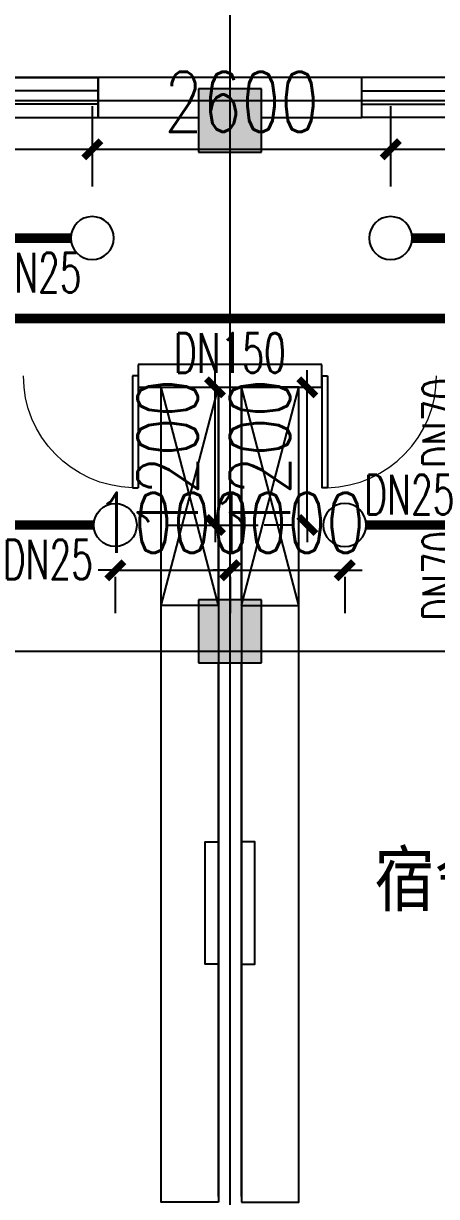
# Model space of a CAD drawing. Extents: x 0 to 2838408, y -923048 to 203859.
# Drawn here: x 2711463 to 2715063, y -267042 to -256822 of the extents above; entities that cross this region are included whole.
import ezdxf

# ---------------------------------------------------------------- set-up
doc = ezdxf.new("R2010")
doc.units = 0
doc.header["$LTSCALE"] = 1000
for name, color, linetype in [('A-Fixt', 81, 'Continuous'), ('COLUMN', 9, 'Continuous'), ('DIM_喷淋', 3, 'Continuous'), ('DOTE', 8, 'Continuous'), ('EQUIP_喷头', 7, 'Continuous'), ('GROUND', 2, 'Continuous'), ('PIPE-喷淋', 6, 'Continuous'), ('PUB_HATCH', 8, 'Continuous'), ('PUB_TEXT', 7, 'Continuous'), ('TEXT_喷淋', 7, 'Continuous'), ('TWT_DIM', 3, 'Continuous'), ('WALL', 9, 'Continuous'), ('WINDOW', 4, 'Continuous'), ('XREF', 8, 'Continuous'), ('配景', 3, 'Continuous')]:
    doc.layers.add(name, color=color, linetype=linetype)
doc.styles.add('_TCH_DIM_T3', font='SIMPLEX', dxfattribs={"width": 0.75, "bigfont": 'HZTXT'})
doc.styles.add('_TWT_PIPEDN', font='SIMPLEX', dxfattribs={"width": 0.8, "height": 2.3, "bigfont": 'HZTXT'})
doc.styles.get("Standard").update_dxf_attribs({"font": 'geniso.shx', "bigfont": 'hztxt.shx'})
doc.dimstyles.new('_TWT_ARCH&&150', dxfattribs={"dimtxt": 525, "dimasz": 150, "dimexe": 375, "dimexo": 450, "dimgap": 150, "dimtad": 1, "dimdec": 0, "dimzin": 0, "dimdsep": 46, "dimtxsty": '_TCH_DIM_T3', "dimblk": 'ARCHTICK', "dimcen": 0.09, "dimclrt": 7, "dimazin": 2, "dimtfac": 1, "dimtdec": 0, "dimtix": 1, "dimtmove": 2, "dimatfit": 3, "dimfxl": 1, "dimtolj": 1, "dimtzin": 0, "dimarcsym": 0})

# ---------------------------------------------------------------- blocks, each defined once
blk = doc.blocks.new('单人床')
at = {"layer": 'A-Fixt'}
for p, q in [((47774, 13973), (48674, 13973)), ((47774, 12073), (48674, 13973)), ((47774, 12073), (48674, 12073))]:
    blk.add_line(p, q, dxfattribs=at)
blk.add_lwpolyline([(47774, 14023), (48674, 14023), (48674, 12023), (47774, 12023), (47774, 14023)], dxfattribs=at)
blk = doc.blocks.new('CH_AP01')
for p, q in [((-311, 17), (-275, 0)), ((-275, 0), (275, 0)), ((275, 0), (311, 17))]:
    blk.add_line(p, q)
for centre, radius, start, end in [((0, -579), 1213, 74.7104, 105.2896), ((-307, 555), 37.8, 100.1859, 202.8359), ((-1658, 202), 1360, 352.1659, 14.4283), ((-824, 250), 563, 335.5038, 31.0903), ((0, -579), 1173, 75.0287, 104.9713), ((0, -1278), 1857, 80.611, 99.389), ((-824, 250), 603, 335.5038, 30.2691), ((0, -579), 1093, 75.8767, 104.1233), ((824, 250), 603, 149.7309, 204.4962), ((824, 250), 563, 148.9097, 204.4962), ((1658, 202), 1360, 165.5717, 187.8341), ((307, 555), 37.8, 337.1641, 79.8141)]:
    blk.add_arc(centre, radius, start, end)
blk = doc.blocks.new('A$C61295E98')
at = {"color": 3}
for p, q in [((544, 598), (0, 598)), ((0, 598), (0, 0)), ((161, 598), (161, 0)), ((170, 0), (170, 598)), ((603, 572), (603, 26)), ((624, 518), (624, 80)), ((544, 0), (0, 0))]:
    blk.add_line(p, q, dxfattribs=at)
for points in [[(82, 540), (75, 540), (75, 577), (82, 577)], [(82, 453), (75, 453), (75, 490), (82, 490)], [(82, 353), (75, 353), (75, 389), (82, 389)]]:
    blk.add_lwpolyline(points, close=True, dxfattribs=at)
for centre in [(74, 250), (74, 164), (74, 71)]:
    blk.add_circle(centre, 15.7, dxfattribs=at)
for centre, start, end in [((544, 518), 360, 90), ((544, 80), 270, 0)]:
    blk.add_arc(centre, 80, start, end, dxfattribs=at)
blk = doc.blocks.new('宿舍')
at = {"layer": 'A-Fixt'}
for p, q in [((47854, 13802), (48354, 15702)), ((48354, 13802), (47854, 15702)), ((47854, 13802), (48354, 13802))]:
    blk.add_line(p, q, dxfattribs=at)
for points in [[(47854, 8602), (48354, 8602), (48354, 15702), (47854, 15702)], [(47854, 10676), (47970, 10676), (47970, 11743), (47854, 11743)]]:
    blk.add_lwpolyline(points, close=True, dxfattribs=at)
at = {"xscale": -1, "rotation": 90}
for p in [(63677, 60475), (63677, 58775)]:
    blk.add_blockref('单人床', p, dxfattribs=at)
at = {"layer": 'A-Fixt', "xscale": -1, "rotation": 180}
for p in [(50002, 9140), (51117, 9140)]:
    blk.add_blockref('CH_AP01', p, dxfattribs=at)
at = {"layer": '配景', "color": 252}
blk.add_blockref('A$C61295E98', (47854, 7097), dxfattribs=at)
blk = doc.blocks.new('$WINLIB2D$00000001')
at = {"color": 0}
for points in [[(-0.5, 0.5), (-0.5, -0.5)], [(-0.5, 0.5), (0.5, 0.5)], [(0.5, -0.5), (0.5, 0.5)], [(0.5, 0.1667), (-0.5, 0.1667)], [(0.5, -0.1667), (-0.5, -0.1667)], [(-0.5, -0.5), (0.5, -0.5)]]:
    blk.add_lwpolyline(points, dxfattribs=at)
blk = doc.blocks.new('$DorLib2D$00000001')
for p, q in [((0.45, 0.975), (0.5, 0.975)), ((0.45, 0), (0.45, 0.975)), ((0.5, 0), (0.5, 0.975)), ((0.5, 0), (0.45, 0))]:
    blk.add_line(p, q)
at = {"lineweight": 13}
blk.add_arc((0.475, 0), 0.975, 91.4693, 180, dxfattribs=at)
blk = doc.blocks.new('1F1')
at = {"layer": 'PUB_HATCH'}
for points in [[(2377491.7, -257392.2), (2376941.7, -257392.2), (2376941.7, -257942.2), (2377491.7, -257942.2)], [(2377491.7, -261842.2), (2376941.7, -261842.2), (2376941.7, -262392.2), (2377491.7, -262392.2)]]:
    blk.add_hatch(color=256, dxfattribs=at).paths.add_polyline_path(points)
at = {"layer": 'COLUMN'}
for p, q in [((2377491.7, -257392.2), (2376941.7, -257392.2)), ((2376941.7, -257392.2), (2376941.7, -257942.2)), ((2377491.7, -257942.2), (2377491.7, -257392.2)), ((2376941.7, -257942.2), (2377491.7, -257942.2)), ((2377491.7, -261842.2), (2376941.7, -261842.2)), ((2376941.7, -261842.2), (2376941.7, -262392.2)), ((2377491.7, -262392.2), (2377491.7, -261842.2)), ((2376941.7, -262392.2), (2377491.7, -262392.2))]:
    blk.add_line(p, q, dxfattribs=at)
at = {"layer": 'DOTE'}
for p, q in [((2377216.7, -187892.2), (2377216.7, -271092.2)), ((2343216.7, -257492.2), (2453916.7, -257492.2)), ((2343216.7, -262292.2), (2453916.7, -262292.2))]:
    blk.add_line(p, q, dxfattribs=at)
at = {"layer": 'GROUND'}
blk.add_lwpolyline([(2436966.7, -257292.2), (2363416.7, -257292.2)], dxfattribs=at)
at = {"layer": 'WALL'}
for p, q in [((2377216.7, -257292.2), (2376066.7, -257292.2)), ((2376066.7, -257292.2), (2376066.7, -257642.2)), ((2378366.7, -257292.2), (2377216.7, -257292.2)), ((2378366.7, -257642.2), (2378366.7, -257292.2)), ((2376066.7, -257642.2), (2376941.7, -257642.2)), ((2377491.7, -257642.2), (2378366.7, -257642.2)), ((2377216.7, -259792.2), (2376416.7, -259792.2)), ((2376416.7, -259792.2), (2376416.7, -259992.2)), ((2378016.7, -259792.2), (2377216.7, -259792.2)), ((2378016.7, -259992.2), (2378016.7, -259792.2)), ((2376416.7, -259992.2), (2377116.7, -259992.2)), ((2377116.7, -261842.2), (2377116.7, -259992.2)), ((2377316.7, -261842.2), (2377316.7, -259992.2)), ((2377316.7, -259992.2), (2378016.7, -259992.2)), ((2377116.7, -267042.2), (2377116.7, -262392.2)), ((2377316.7, -267042.2), (2377316.7, -262392.2))]:
    blk.add_line(p, q, dxfattribs=at)
at = {"xscale": -1}
blk.add_blockref('宿舍', (2424970.6, -275693.9), dxfattribs=at)
blk.add_blockref('宿舍', (2329462.9, -275693.9))
at = {"layer": 'WINDOW'}
for name, p, xscale, yscale, zscale in [('$WINLIB2D$00000001', (2375166.7, -257467.2), 1800, 350, 1800), ('$DorLib2D$00000001', (2378516.7, -259892.2), -1000, -1000, -1000)]:
    blk.add_blockref(name, p, dxfattribs=dict(at, xscale=xscale, yscale=yscale, zscale=zscale))
for name, p, xscale, yscale, zscale, rotation in [('$WINLIB2D$00000001', (2379266.7, -257467.2), -1800, 350, -1800, 359.9999999999996), ('$DorLib2D$00000001', (2375916.7, -259892.2), -1000, 1000, -1000, 180)]:
    blk.add_blockref(name, p, dxfattribs=dict(at, xscale=xscale, yscale=yscale, zscale=zscale, rotation=rotation))
at = {"layer": 'PUB_TEXT'}
blk.add_text('宿舍', height=525, dxfattribs=at).set_placement((2378475.3, -264556))
blk = doc.blocks.new('_ArchTick')
at = {"color": 0, "linetype": 'ByBlock', "const_width": 0.4}
blk.add_lwpolyline([(-0.5, -0.5), (0.5, 0.5)], dxfattribs=at)
blk = doc.blocks.new('*D1397')
at = {"layer": 'Defpoints', "color": 0, "linetype": 'ByBlock', "transparency": 16777216}
for p in [(2713263, -261192), (2714263, -261192), (2714263, -261586)]:
    blk.add_point(p, dxfattribs=at)
at = {"layer": 'TWT_DIM', "color": 0, "linetype": 'ByBlock', "lineweight": -2, "transparency": 16777216}
for p, q in [((2713263, -261586), (2713113, -261586)), ((2713263, -261586), (2714263, -261586)), ((2714263, -261586), (2714413, -261586)), ((2713263, -261642), (2713263, -261961)), ((2714263, -261642), (2714263, -261961))]:
    blk.add_line(p, q, dxfattribs=at)
at = {"layer": 'TWT_DIM', "color": 0, "linetype": 'ByBlock', "lineweight": -2, "transparency": 16777216, "xscale": 150, "yscale": 150, "zscale": 150}
blk.add_blockref('_ArchTick', (2713263, -261586), dxfattribs=at)
at = {"layer": 'TWT_DIM', "color": 0, "linetype": 'ByBlock', "lineweight": -2, "transparency": 16777216, "xscale": 150, "yscale": 150, "zscale": 150, "rotation": 180}
blk.add_blockref('_ArchTick', (2714263, -261586), dxfattribs=at)
at = {"layer": 'TWT_DIM', "color": 7, "linetype": 'ByBlock', "transparency": 16777216, "insert": (2713763, -261173), "char_height": 525, "attachment_point": 5, "style": '_TCH_DIM_T3'}
blk.add_mtext('\\A1;1000', dxfattribs=at)
blk = doc.blocks.new('*D1399')
at = {"layer": 'Defpoints', "color": 0, "linetype": 'ByBlock', "transparency": 16777216}
for p in [(2713936, -259992), (2714263, -259992), (2714263, -261192)]:
    blk.add_point(p, dxfattribs=at)
at = {"layer": 'TWT_DIM', "color": 0, "linetype": 'ByBlock', "lineweight": -2, "transparency": 16777216}
for p, q in [((2713936, -259992), (2713936, -259842)), ((2713813, -259992), (2713561, -259992)), ((2713936, -261192), (2713936, -259992)), ((2713813, -261192), (2713561, -261192)), ((2713936, -261192), (2713936, -261342))]:
    blk.add_line(p, q, dxfattribs=at)
at = {"layer": 'TWT_DIM', "color": 0, "linetype": 'ByBlock', "lineweight": -2, "transparency": 16777216, "xscale": 150, "yscale": 150, "zscale": 150}
for p, rotation in [((2713936, -259992), 270), ((2713936, -261192), 90)]:
    blk.add_blockref('_ArchTick', p, dxfattribs=dict(at, rotation=rotation))
at = {"layer": 'TWT_DIM', "color": 7, "linetype": 'ByBlock', "transparency": 16777216, "insert": (2713524, -260592), "char_height": 525, "attachment_point": 5, "rotation": 90, "style": '_TCH_DIM_T3'}
blk.add_mtext('\\A1;1200', dxfattribs=at)
blk = doc.blocks.new('*D1403')
at = {"layer": 'Defpoints', "color": 0, "linetype": 'ByBlock', "transparency": 16777216}
for p in [(2712263, -261192), (2713263, -261192), (2713263, -261586)]:
    blk.add_point(p, dxfattribs=at)
at = {"layer": 'TWT_DIM', "color": 0, "linetype": 'ByBlock', "lineweight": -2, "transparency": 16777216}
for p, q in [((2712263, -261586), (2712113, -261586)), ((2712263, -261586), (2713263, -261586)), ((2713263, -261586), (2713413, -261586)), ((2712263, -261642), (2712263, -261961)), ((2713263, -261642), (2713263, -261961))]:
    blk.add_line(p, q, dxfattribs=at)
at = {"layer": 'TWT_DIM', "color": 0, "linetype": 'ByBlock', "lineweight": -2, "transparency": 16777216, "xscale": 150, "yscale": 150, "zscale": 150}
blk.add_blockref('_ArchTick', (2712263, -261586), dxfattribs=at)
at = {"layer": 'TWT_DIM', "color": 0, "linetype": 'ByBlock', "lineweight": -2, "transparency": 16777216, "xscale": 150, "yscale": 150, "zscale": 150, "rotation": 180}
blk.add_blockref('_ArchTick', (2713263, -261586), dxfattribs=at)
at = {"layer": 'TWT_DIM', "color": 7, "linetype": 'ByBlock', "transparency": 16777216, "insert": (2712763, -261173), "char_height": 525, "attachment_point": 5, "style": '_TCH_DIM_T3'}
blk.add_mtext('\\A1;1000', dxfattribs=at)
blk = doc.blocks.new('*D1405')
at = {"layer": 'Defpoints', "color": 0, "linetype": 'ByBlock', "transparency": 16777216}
for p in [(2712263, -259992), (2713132, -259992), (2712263, -261192)]:
    blk.add_point(p, dxfattribs=at)
at = {"layer": 'TWT_DIM', "color": 0, "linetype": 'ByBlock', "lineweight": -2, "transparency": 16777216}
for p, q in [((2713132, -259992), (2713132, -259842)), ((2712713, -259992), (2713507, -259992)), ((2713132, -261192), (2713132, -259992)), ((2712713, -261192), (2713507, -261192)), ((2713132, -261192), (2713132, -261342))]:
    blk.add_line(p, q, dxfattribs=at)
at = {"layer": 'TWT_DIM', "color": 0, "linetype": 'ByBlock', "lineweight": -2, "transparency": 16777216, "xscale": 150, "yscale": 150, "zscale": 150}
for p, rotation in [((2713132, -259992), 270), ((2713132, -261192), 90)]:
    blk.add_blockref('_ArchTick', p, dxfattribs=dict(at, rotation=rotation))
at = {"layer": 'TWT_DIM', "color": 7, "linetype": 'ByBlock', "transparency": 16777216, "insert": (2712719, -260592), "char_height": 525, "attachment_point": 5, "rotation": 90, "style": '_TCH_DIM_T3'}
blk.add_mtext('\\A1;1200', dxfattribs=at)
blk = doc.blocks.new('*D3079')
at = {"layer": 'Defpoints', "color": 0, "linetype": 'ByBlock', "transparency": 16777216}
for p in [(2717363, -257918), (2714663, -258692), (2717363, -258692)]:
    blk.add_point(p, dxfattribs=at)
at = {"layer": 'DIM_喷淋', "color": 0, "linetype": 'ByBlock', "lineweight": -2, "transparency": 16777216}
for p, q in [((2714663, -258242), (2714663, -257543)), ((2717363, -258242), (2717363, -257543)), ((2714663, -257918), (2717363, -257918))]:
    blk.add_line(p, q, dxfattribs=at)
at = {"layer": 'DIM_喷淋', "color": 0, "linetype": 'ByBlock', "lineweight": -2, "transparency": 16777216, "xscale": 150, "yscale": 150, "zscale": 150, "rotation": 180}
blk.add_blockref('_ArchTick', (2714663, -257918), dxfattribs=at)
at = {"layer": 'DIM_喷淋', "color": 0, "linetype": 'ByBlock', "lineweight": -2, "transparency": 16777216, "xscale": 150, "yscale": 150, "zscale": 150}
blk.add_blockref('_ArchTick', (2717363, -257918), dxfattribs=at)
at = {"layer": 'DIM_喷淋', "color": 7, "linetype": 'ByBlock', "transparency": 16777216, "insert": (2716013, -257505), "char_height": 525, "attachment_point": 5, "style": '_TCH_DIM_T3'}
blk.add_mtext('\\A1;2700', dxfattribs=at)
blk = doc.blocks.new('*D3080')
at = {"layer": 'Defpoints', "color": 0, "linetype": 'ByBlock', "transparency": 16777216}
for p in [(2714663, -257918), (2712063, -258692), (2714663, -258692)]:
    blk.add_point(p, dxfattribs=at)
at = {"layer": 'DIM_喷淋', "color": 0, "linetype": 'ByBlock', "lineweight": -2, "transparency": 16777216}
for p, q in [((2712063, -258242), (2712063, -257543)), ((2714663, -258242), (2714663, -257543)), ((2712063, -257918), (2714663, -257918))]:
    blk.add_line(p, q, dxfattribs=at)
at = {"layer": 'DIM_喷淋', "color": 0, "linetype": 'ByBlock', "lineweight": -2, "transparency": 16777216, "xscale": 150, "yscale": 150, "zscale": 150, "rotation": 180}
blk.add_blockref('_ArchTick', (2712063, -257918), dxfattribs=at)
at = {"layer": 'DIM_喷淋', "color": 0, "linetype": 'ByBlock', "lineweight": -2, "transparency": 16777216, "xscale": 150, "yscale": 150, "zscale": 150}
blk.add_blockref('_ArchTick', (2714663, -257918), dxfattribs=at)
at = {"layer": 'DIM_喷淋', "color": 7, "linetype": 'ByBlock', "transparency": 16777216, "insert": (2713363, -257505), "char_height": 525, "attachment_point": 5, "style": '_TCH_DIM_T3'}
blk.add_mtext('\\A1;2600', dxfattribs=at)
blk = doc.blocks.new('*D3081')
at = {"layer": 'Defpoints', "color": 0, "linetype": 'ByBlock', "transparency": 16777216}
for p in [(2712063, -257918), (2709363, -258692), (2712063, -258692)]:
    blk.add_point(p, dxfattribs=at)
at = {"layer": 'DIM_喷淋', "color": 0, "linetype": 'ByBlock', "lineweight": -2, "transparency": 16777216}
for p, q in [((2709363, -258242), (2709363, -257543)), ((2712063, -258242), (2712063, -257543)), ((2709363, -257918), (2712063, -257918))]:
    blk.add_line(p, q, dxfattribs=at)
at = {"layer": 'DIM_喷淋', "color": 0, "linetype": 'ByBlock', "lineweight": -2, "transparency": 16777216, "xscale": 150, "yscale": 150, "zscale": 150, "rotation": 180}
blk.add_blockref('_ArchTick', (2709363, -257918), dxfattribs=at)
at = {"layer": 'DIM_喷淋', "color": 0, "linetype": 'ByBlock', "lineweight": -2, "transparency": 16777216, "xscale": 150, "yscale": 150, "zscale": 150}
blk.add_blockref('_ArchTick', (2712063, -257918), dxfattribs=at)
at = {"layer": 'DIM_喷淋', "color": 7, "linetype": 'ByBlock', "transparency": 16777216, "insert": (2710713, -257505), "char_height": 525, "attachment_point": 5, "style": '_TCH_DIM_T3'}
blk.add_mtext('\\A1;2700', dxfattribs=at)
blk = doc.blocks.new('$TwtSys$00000125')
blk.add_circle((0, 0, 0), 1)

msp = doc.modelspace()

# ---------------------------------------------------------------- linework, layer by layer
at = {"layer": 'PIPE-喷淋', "linetype": 'ByBlock', "ltscale": 1.5, "const_width": 82.5}
for points in [[(2711112.5, -258692.2), (2711875, -258692.2)], [(2714850, -258692.2), (2717175, -258692.2)], [(2711112.5, -259392.2), (2715412.5, -259392.2)], [(2711112.5, -261192.2), (2712075, -261192.2)], [(2714450, -261192.2), (2715412.5, -261192.2)]]:
    msp.add_lwpolyline(points, dxfattribs=at)

# ---------------------------------------------------------------- block references
at = {"layer": 'EQUIP_喷头', "linetype": 'ByBlock', "xscale": 187.5, "yscale": -187.5, "zscale": 187.5}
for p in [(2712062.5, -258692.2), (2714662.5, -258692.2), (2714262.5, -261192.2)]:
    msp.add_blockref('$TwtSys$00000125', p, dxfattribs=at)
at = {"layer": 'EQUIP_喷头', "linetype": 'ByBlock', "xscale": 187.5, "yscale": 187.5, "zscale": 187.5, "rotation": 180}
msp.add_blockref('$TwtSys$00000125', (2712262.5, -261192.2), dxfattribs=at)
at = {"layer": 'XREF'}
msp.add_blockref('1F1', (336045.8, 0), dxfattribs=at)

# ---------------------------------------------------------------- texts
at = {"layer": 'TEXT_喷淋', "color": 251, "linetype": 'ByBlock', "style": '_TWT_PIPEDN', "width": 0.64}
msp.add_text('DN25', height=345, rotation=359.99999, dxfattribs=at).set_placement((2711182.7, -259164.7))
at = {"layer": 'TEXT_喷淋', "linetype": 'ByBlock', "style": '_TWT_PIPEDN', "width": 0.64}
msp.add_text('DN150', height=345, dxfattribs=at).set_placement((2712773.6, -259864.7))
for p in [(2715285, -260697), (2715285, -262027.2)]:
    msp.add_text('DN70', height=345, rotation=90, dxfattribs=at).set_placement(p)
at = {"layer": 'TEXT_喷淋', "color": 251, "linetype": 'ByBlock', "style": '_TWT_PIPEDN', "width": 0.64}
for p in [(2714432.7, -261099.2), (2711282.7, -261664.7)]:
    msp.add_text('DN25', height=345, dxfattribs=at).set_placement(p)

# ---------------------------------------------------------------- dimensions: what is measured, and where the dimension line sits
at = {"layer": 'DIM_喷淋', "linetype": 'ByBlock'}
for p1, p2, picture, middle in [((2709362.5, -258692.2), (2712062.5, -258692.2), '*D3081', (2710712.5, -257505.3)), ((2712062.5, -258692.2), (2714662.5, -258692.2), '*D3080', (2713362.5, -257505.3)), ((2714662.5, -258692.2), (2717362.5, -258692.2), '*D3079', (2716012.5, -257505.3))]:
    dim = msp.add_aligned_dim(p1=p1, p2=p2, distance=774.4, dimstyle='_TWT_ARCH&&150', dxfattribs=at)
    dim.commit()
    dim.dimension.update_dxf_attribs({"geometry": picture, "text_midpoint": middle})
at = {"layer": 'TWT_DIM', "linetype": 'ByBlock'}
for p1, p2, distance, picture, middle in [((2712262.5, -261192.2), (2712262.5, -259992.2), -869.3, '*D1405', (2712719.3, -260592.2)), ((2714262.5, -261192.2), (2714262.5, -259992.2), 326.4, '*D1399', (2713523.7, -260592.2)), ((2712262.5, -261192.2), (2713262.5, -261192.2), -393.4, '*D1403', (2712762.5, -261173)), ((2713262.5, -261192.2), (2714262.5, -261192.2), -393.4, '*D1397', (2713762.5, -261173))]:
    dim = msp.add_aligned_dim(p1=p1, p2=p2, distance=distance, dimstyle='_TWT_ARCH&&150', dxfattribs=at)
    dim.commit()
    dim.dimension.update_dxf_attribs({"geometry": picture, "text_midpoint": middle})

doc.saveas('drawing.dxf')
